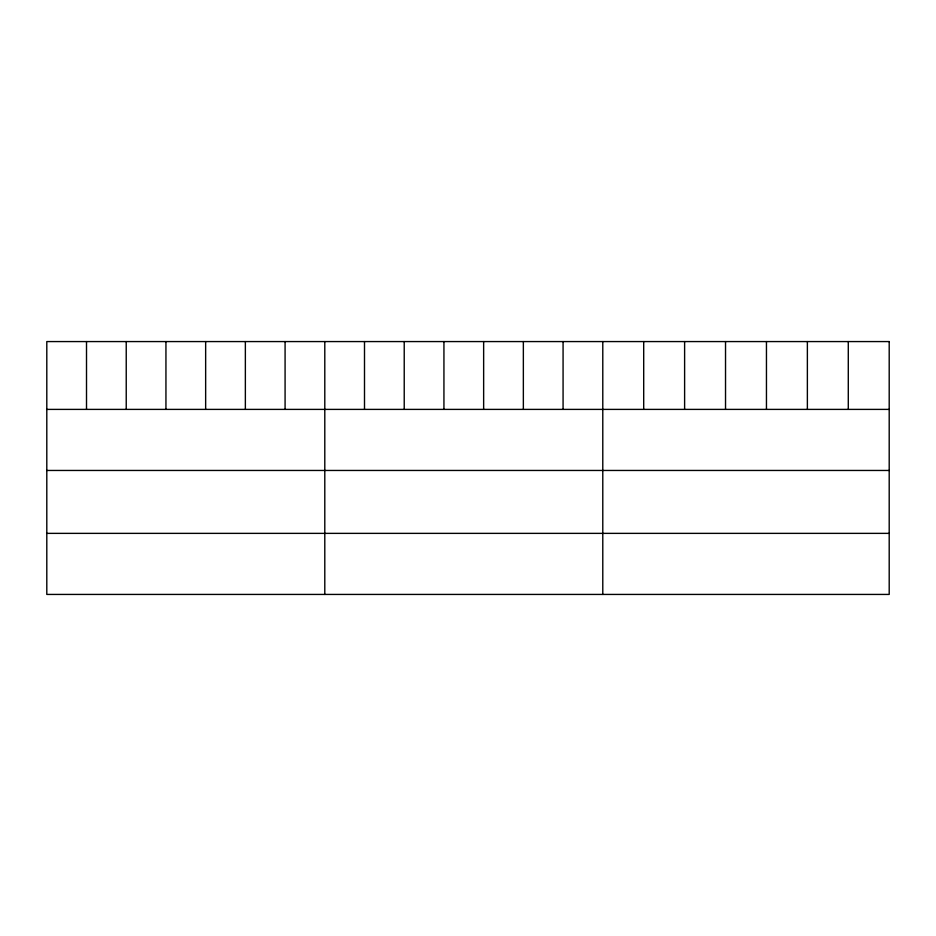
<?xml version="1.0" encoding="UTF-8"?>
<svg xmlns="http://www.w3.org/2000/svg" width="936" height="936" viewBox="0 0 936 936"><rect width="100%" height="100%" fill="white"/><g stroke="black" fill="none" stroke-linecap="round" stroke-linejoin="round"><path stroke-width="1.4" d="M46.8 409.395L889.2 409.395M46.8 470.457L889.2 470.457M46.8 533.368L889.2 533.368M848.285 341.57L848.285 409.395M807.37 341.57L807.37 409.395M766.455 341.57L766.455 409.395M725.529 341.57L725.529 409.395M684.614 341.57L684.614 409.395M643.699 341.57L643.699 409.395M602.784 341.57L602.784 594.43M563.074 341.57L563.074 409.395M523.353 341.57L523.353 409.395M483.643 341.57L483.643 409.395M443.933 341.57L443.933 409.395M404.223 341.57L404.223 409.395M364.502 341.57L364.502 409.395M324.792 341.57L324.792 594.43M285.082 341.57L285.082 409.395M245.361 341.57L245.361 409.395M205.651 341.57L205.651 409.395M165.941 341.57L165.941 409.395M126.231 341.57L126.231 409.395M86.51 341.57L86.51 409.395M889.2 341.57L46.8 341.57L46.8 594.43L889.2 594.43L889.2 341.57"/></g></svg>
